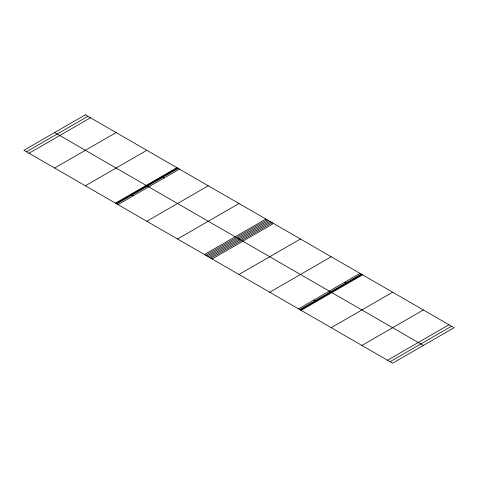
<?xml version="1.0" encoding="UTF-8"?>
<svg xmlns="http://www.w3.org/2000/svg" width="478" height="478" viewBox="0 0 478 478"><rect width="100%" height="100%" fill="white"/><g stroke="black" fill="none" stroke-linecap="round" stroke-linejoin="round"><path stroke-width="0.72" d="M26.463 151.771L87.916 116.291M29.021 153.253L90.479 117.767M54.629 168.035L116.088 132.555M85.359 185.775L146.812 150.295M115.443 203.15L176.902 167.664M116.088 203.52L177.541 168.035M116.728 203.885L178.18 168.405M118.006 204.626L179.465 169.146M146.812 221.26L208.271 185.775M177.541 239L239 203.52M204.429 254.523L265.887 219.044M205.713 255.264L267.166 219.778M206.992 255.999L268.451 220.519M208.271 256.74L269.729 221.26M209.549 257.481L271.008 222.001M210.834 258.222L272.287 222.736M212.113 258.957L273.571 223.477M239 274.48L300.459 239M269.729 292.225L331.188 256.74M298.535 308.854L359.994 273.374M299.82 309.595L361.272 274.115M300.459 309.965L361.912 274.48M301.098 310.336L362.557 274.85M331.188 327.705L392.641 292.225M361.912 345.445L423.371 309.965M387.521 360.233L448.979 324.747M390.084 361.709L451.537 326.229M161.54 176.537L164.097 178.013M344.632 282.241L347.189 283.723M54.629 132.555L423.371 345.445M130.811 194.277L133.368 195.759M313.903 299.987L316.46 301.463M85.359 114.816L23.9 150.295L392.641 363.184L454.1 327.705L85.359 114.816"/></g></svg>
